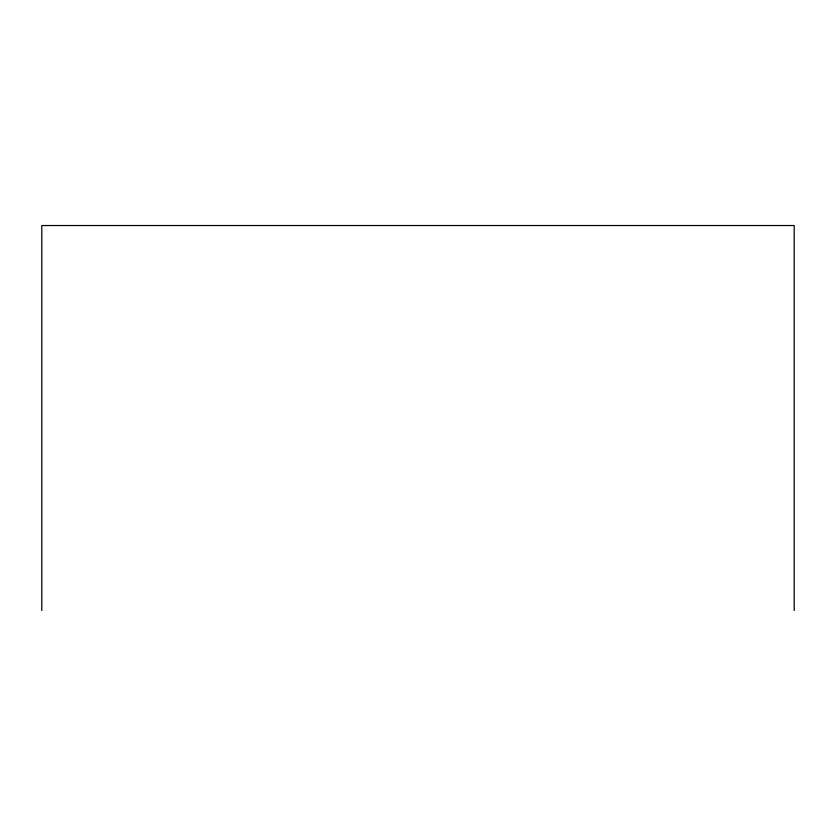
<?xml version="1.0" encoding="UTF-8"?>
<svg xmlns="http://www.w3.org/2000/svg" width="836" height="836" viewBox="0 0 836 836"><rect width="100%" height="100%" fill="white"/><g stroke="black" fill="none" stroke-linecap="round" stroke-linejoin="round"><path stroke-width="1.25" d="M794.2 610.468L794.2 225.532L41.8 225.532L41.8 610.468"/></g></svg>
